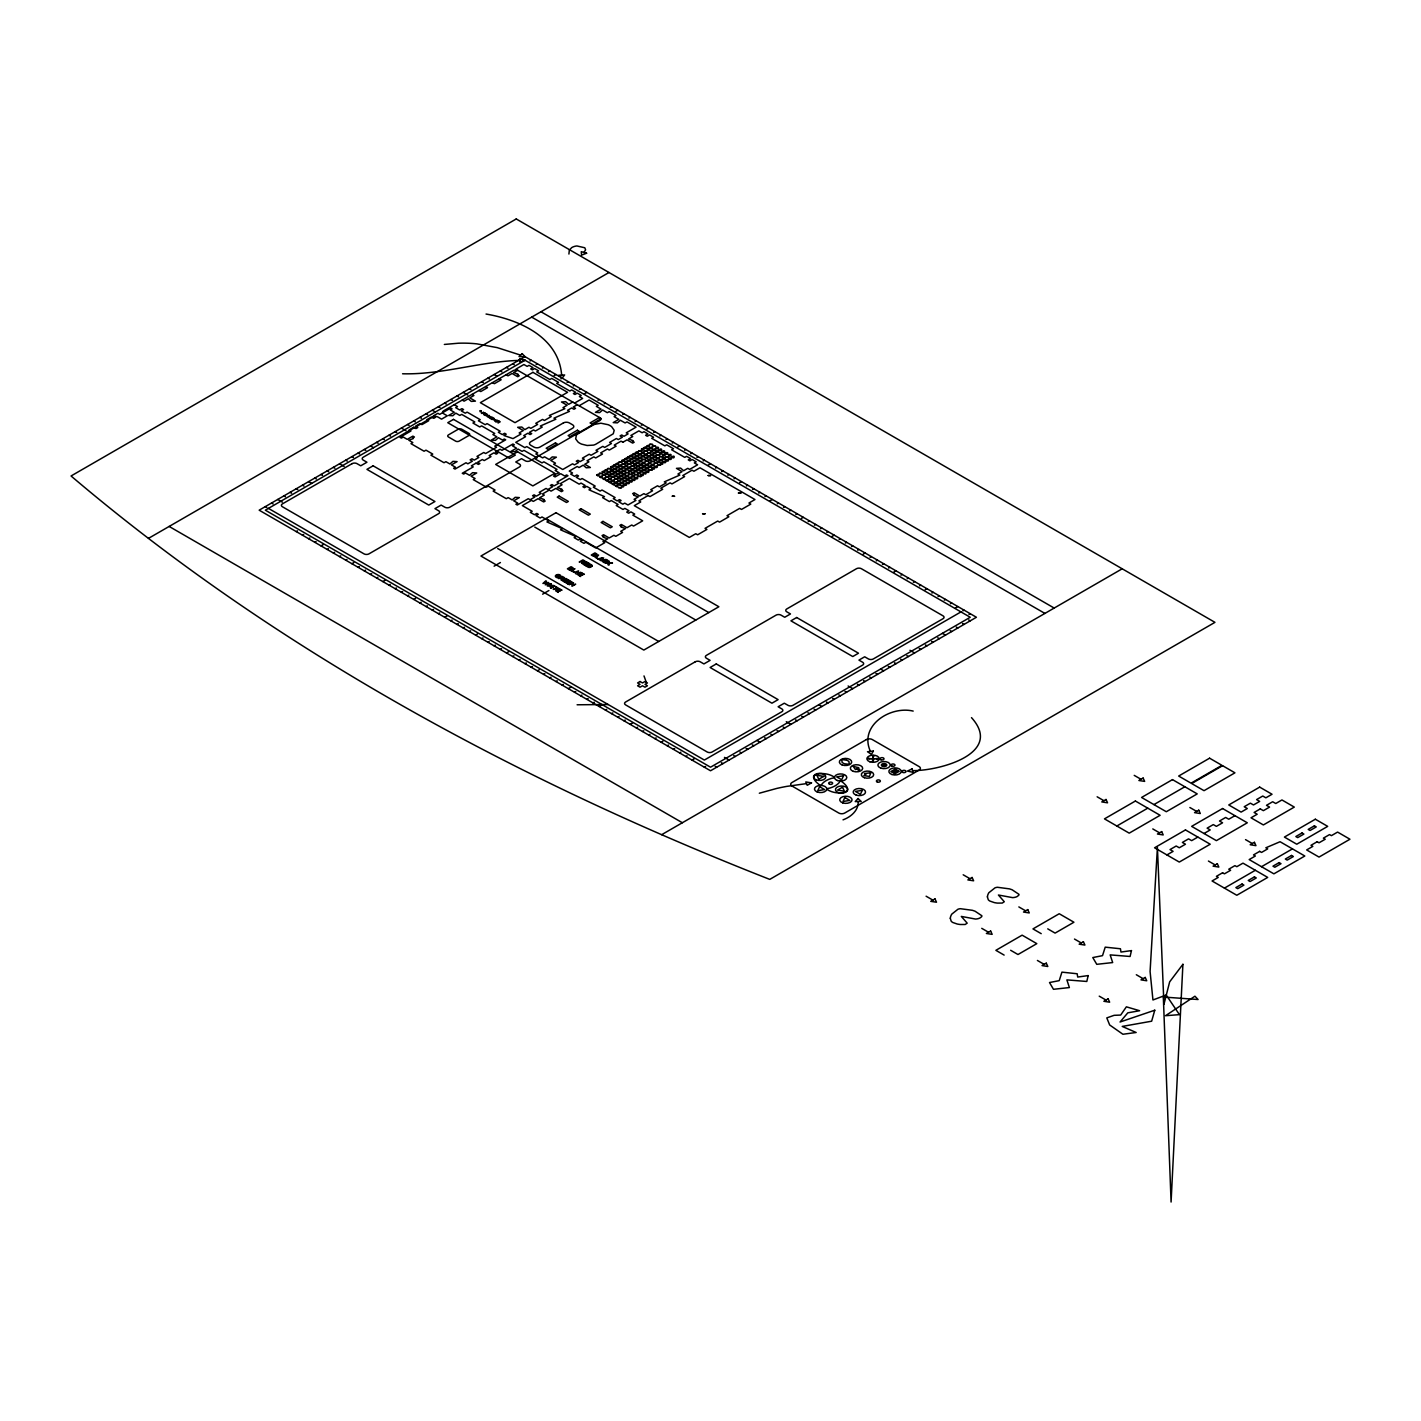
<?xml version="1.0" encoding="UTF-8"?>
<svg xmlns="http://www.w3.org/2000/svg" width="1421" height="1421" viewBox="0 0 1421 1421"><rect width="100%" height="100%" fill="white"/><g stroke="black" fill="none" stroke-linecap="round" stroke-linejoin="round"><path stroke-width="1.5" d="M858.213 801.515C858.675 810.45 850.753 817.057 843.026 819.846M603.57 561.171L606.039 562.272M481.044 410.882C482.199 411.824 479.339 412.57 480.227 410.9M561.277 578.933L560.94 579.928L562.094 579.786A5.329 3.073 0 0 0 562.236 579.395M581.935 562.432L581.598 563.391L582.77 563.249A5.329 3.073 0 0 0 582.912 562.858M821.125 785.44L822.35 783.557A21.333 12.327 0 0 1 831.214 778.477L834.464 777.731M840.166 781.035L838.923 782.918A21.333 12.327 0 0 1 830.077 787.998L826.827 788.726M862.263 790.378L860.398 794.321L855.406 791.426L862.227 790.36M562.148 378.093L564.634 374.949L558.666 375.268L562.148 378.093L560.904 378.803M583.942 252.458L585.594 249.812L584.813 247.769L576.89 245.957A9.023 5.204 0 0 0 571.597 247.698L569.324 250.256L568.915 254.057M564.492 578.489L562.254 578.809M585.168 561.952L582.93 562.272M571.793 569.821L569.59 570.07M595.648 556.055L593.516 556.286M489.339 416.566C490.707 413.529 483.762 417.401 489.144 416.673M495.361 419.71L494.011 419.302A2.416 1.385 0 0 0 494.277 419.817L494.401 419.994M487.154 415.305C488.469 412.054 481.648 416.211 486.977 415.429M493.815 419.852L495.023 419.959M576.34 572.432L578.667 571.082L575.949 571.775A7.531 4.352 0 0 0 575.096 572.326M148.441 538.399L608.987 272.495M529.98 360.952L531.223 360.241M536.161 364.522L537.404 363.812M542.36 368.092L543.586 367.382M480.138 410.633L481.044 410.811M548.542 371.663L549.767 370.952M554.101 375.588L555.948 374.522M296.261 531.596L297.504 530.886M495.254 421.38L497.439 420.652L495.893 421.753M302.442 535.166L303.685 534.456M567.086 382.373L568.329 381.663M308.623 538.737L309.867 538.026M573.267 385.944L574.51 385.233M314.805 542.307L316.048 541.579M579.448 389.514L580.692 388.803M320.986 545.877L323.473 544.438M584.404 393.795L586.873 392.374M572.805 401.948L568.666 404.346L565.665 401.717L561.49 401.983L567.121 405.234L562.982 407.632L564.83 408.697L549.376 415.483L551.224 416.548L544.421 420.474L542.573 419.408L535.77 423.334L537.635 424.417L530.832 428.343L528.967 427.259L524.829 429.657L521.827 427.028L517.653 427.295L523.283 430.545L519.145 432.943L520.992 434.009L513.017 438.609L503.922 435.501L506.213 434.187L504.615 433.263L502.324 434.577L498.327 432.268L500.174 431.202L487.048 423.618L485.2 424.701L478.397 420.776L480.245 419.692L467.118 412.126L465.271 413.191L461.292 410.9L463.583 409.585L461.949 408.626L459.658 409.959L455.679 407.649L457.526 406.584L454.276 404.701M574.67 403.031L582.646 398.413L579.377 396.548L581.242 395.464L577.263 393.173L574.972 394.487L573.356 393.564L575.647 392.249L571.651 389.94L569.803 391.006L556.677 383.421L558.524 382.356L551.721 378.43L549.874 379.496L536.747 371.929L538.595 370.845L534.633 368.554L532.342 369.886L530.708 368.945L532.999 367.613L529.021 365.321L527.155 366.387L523.905 364.504L515.93 369.105L517.777 370.188L513.638 372.568L518.185 374.309L517.422 374.753L519.251 375.819L517.706 376.725L512.093 373.474L507.99 375.837L506.089 374.789M577.406 404.63L573.285 407.01L575.558 408.342L573.942 409.266L571.651 407.951L567.565 410.314L569.43 411.38L553.977 418.165L555.824 419.231L540.371 426.016L542.218 427.082L535.415 431.007L533.568 429.941L529.429 432.321L531.72 433.654L530.14 434.56L527.848 433.245L523.727 435.625L525.592 436.691L515.752 442.357L524.882 447.633L526.729 446.567L537.706 452.89L535.859 453.974L542.662 457.899L544.509 456.816L549.216 459.551L552.236 456.923L556.393 457.189L550.762 460.44L555.487 463.157L553.622 464.223L562.752 469.498L572.574 463.814L574.439 464.898L578.542 462.518L576.269 461.203L577.85 460.28L580.141 461.594L584.262 459.214L582.415 458.148L589.218 454.223L591.065 455.288L597.868 451.363L596.021 450.297L602.824 446.354L604.671 447.437L611.474 443.512L609.627 442.428L616.412 438.503L618.277 439.586L622.362 437.224L620.071 435.91L621.688 434.968L623.979 436.283L628.1 433.902L626.252 432.837L636.075 427.153L626.963 421.895L625.116 422.961L620.373 420.243L617.371 422.872L613.215 422.605L618.828 419.355L614.121 416.637L615.986 415.554L609.183 411.628L607.335 412.694L602.611 409.976L599.609 412.605L595.435 412.339L601.065 409.088L596.358 406.37L598.205 405.287L589.093 400.029L579.253 405.696M327.167 549.447L328.411 548.719M333.367 553.018L334.592 552.289M598.01 400.225L599.236 399.514M339.548 556.588L340.774 555.86M604.191 403.795L605.417 403.084M345.729 560.158L346.955 559.43M610.373 407.365L611.598 406.655M351.911 563.728L353.758 562.645M615.932 411.291L617.798 410.207M594.262 424.417L578.152 433.725A8.846 5.098 0 0 0 576.358 435.217L575.683 438.911L578.045 442.055A15.382 8.881 0 0 0 581.651 444.134L587.104 445.484L593.481 445.11A8.846 5.098 0 0 0 596.092 444.062L613.268 433.778L614.192 430.314L611.652 426.726A15.382 8.881 0 0 0 608.206 424.719L600.923 423.209L594.28 424.435M358.092 567.299L359.335 566.57M622.735 414.506L623.979 413.777M364.273 570.869L365.517 570.141M628.917 418.076L630.16 417.348M370.455 574.421L371.698 573.711M635.098 421.646L636.342 420.918M376.636 577.992L377.879 577.281M641.28 425.216L642.523 424.488M622.949 442.215L627.052 439.853L632.665 443.103L634.21 442.197L632.381 441.132L633.144 440.688L628.597 438.947L632.736 436.567L630.871 435.483L638.864 430.883L642.132 432.766L643.979 431.7L647.905 433.956L645.614 435.288L647.283 436.247L649.575 434.933L653.571 437.242L651.706 438.307L664.833 445.874L666.68 444.809L673.483 448.734L671.636 449.8L684.762 457.384L686.609 456.319L690.535 458.574L688.244 459.889L689.86 460.83L692.151 459.516L696.201 461.843L694.336 462.926L697.604 464.791L689.629 469.41L687.764 468.326L683.625 470.724L680.623 468.095L676.449 468.362L682.08 471.612L677.941 474.01L679.789 475.076L664.335 481.861L666.183 482.927L659.38 486.852L657.532 485.787L650.729 489.712L652.576 490.796L645.773 494.721L643.926 493.638L639.787 496.036L634.157 492.785L632.611 493.673L634.459 494.739L633.677 495.183L638.242 496.924L634.103 499.322L635.951 500.387L627.975 504.988L624.725 503.123L622.86 504.189L618.828 501.844L621.101 500.529L619.485 499.588L617.194 500.92L613.286 498.664L615.133 497.581L602.007 489.996L600.142 491.08L593.339 487.154L595.204 486.071L582.113 478.522L580.265 479.588L576.251 477.278L578.542 475.946L576.855 474.987L574.564 476.301L570.674 474.063L572.521 472.98L569.235 471.079L577.21 466.479L579.058 467.545L583.214 465.147L586.216 467.793L590.39 467.509L584.759 464.258L588.898 461.878L587.033 460.795L593.836 456.869L595.701 457.953L602.504 454.01L600.639 452.944L607.442 449.018L609.307 450.084L616.11 446.158L614.245 445.093L621.048 441.167L622.895 442.233M382.817 581.562L385.304 580.141M646.235 429.497L648.704 428.058M389.017 585.132L390.242 584.422M653.66 432.357L654.886 431.629M395.198 588.703L396.423 587.992M659.841 435.927L661.067 435.199M401.379 592.273L402.605 591.562M666.023 439.498L667.248 438.769M407.561 595.843L408.786 595.133M672.204 443.05L673.43 442.34M413.742 599.413L415.589 598.348M677.764 446.993L679.629 445.91M419.923 602.984L421.167 602.273M684.567 450.191L685.81 449.48M494.117 566.18L500.423 562.538M426.105 606.554L427.348 605.843M690.748 453.761L691.991 453.05M432.286 610.124L433.529 609.414M696.929 457.331L698.173 456.621M438.467 613.694L439.711 612.984M703.111 460.901L704.354 460.191M444.666 617.265L447.135 615.844M580.585 538.719L578.311 540.051L574.155 537.653L576.02 536.587L560.567 529.802L562.414 528.736L546.961 521.951L548.808 520.885L542.005 516.96L540.158 518.026L536.019 515.628L538.31 514.313L536.765 513.425L534.474 514.739L530.317 512.342L532.182 511.276L522.342 505.592L531.472 500.334L533.319 501.4L538.044 498.682L543.657 501.933L545.202 501.045L543.373 499.979L544.136 499.535L539.589 497.794L544.296 495.076L542.449 493.993L549.252 490.067L551.099 491.133L555.806 488.415L561.437 491.666L562.982 490.778L561.153 489.712L561.917 489.268L557.369 487.527L562.077 484.81L560.229 483.726L569.341 478.468L579.164 484.152L581.029 483.069L585.168 485.467L582.876 486.781L584.44 487.687L586.713 486.355L590.852 488.753L589.005 489.819L604.458 496.604L602.611 497.67L609.414 501.595L611.261 500.529L618.064 504.455L616.217 505.521L623.02 509.446L624.867 508.381L629.006 510.778L626.714 512.093L628.633 513.212L630.924 511.88L634.69 514.065L632.842 515.13L642.683 520.814L633.553 526.072L631.706 525.006L626.981 527.724L621.35 524.473L619.805 525.361L621.652 526.427L620.87 526.871L625.435 528.612L620.728 531.33L622.576 532.413L615.773 536.339L613.925 535.273L609.2 537.973L603.57 534.74L602.024 535.628L603.872 536.694L603.09 537.138L607.655 538.879L602.93 541.596L604.795 542.68L595.683 547.938L585.843 542.254L583.995 543.337L580.23 541.152L582.503 539.838M708.067 465.2L710.536 463.761M450.848 620.835L452.073 620.124M715.491 468.042L716.717 467.331M457.029 624.405L458.255 623.695M721.673 471.612L722.898 470.902M463.21 627.975L464.436 627.265M727.854 475.182L729.08 474.472M557.956 577.175L558.187 576.056L559.785 576.979L558.329 577.832A3.037 1.758 0 0 1 555.504 576.535A2.682 1.545 0 0 1 555.451 575.771A2.931 1.687 0 0 1 558.933 574.581A2.806 1.616 0 0 1 560.78 575.825L559.59 576.216M469.392 631.546L470.635 630.835M734.035 478.753L735.279 478.042M597.584 558.684L596.358 557.245L598.614 555.078L594.973 557.174L601.385 560.869L603.659 557.92L597.744 558.773M542.627 594.173L548.915 590.532M475.573 635.116L477.42 634.05M739.595 482.678L741.46 481.612M481.755 638.686L482.998 637.976M746.398 485.893L747.641 485.183M487.936 642.256L489.179 641.546M752.579 489.463L753.823 488.753M494.117 645.827L495.361 645.116M758.761 493.034L760.004 492.323M500.299 649.397L501.542 648.687M764.942 496.604L766.185 495.893M506.498 652.967L508.967 651.546M769.898 500.885L772.367 499.464M512.679 656.538L513.905 655.827M777.323 503.745L778.548 503.034M518.86 660.108L520.086 659.397M783.504 507.315L784.729 506.604M525.042 663.678L526.285 662.968M789.685 510.885L790.929 510.175M531.223 667.248L532.466 666.538M795.867 514.455L797.11 513.745M537.404 670.819L539.27 669.753M801.426 518.381L803.291 517.315M543.586 674.389L544.829 673.678M808.229 521.596L809.473 520.885M549.767 677.959L551.011 677.249M814.411 525.166L815.654 524.456M555.948 681.529L557.192 680.819M820.592 528.736L821.835 528.026M562.148 685.1L563.373 684.389M826.791 532.307L828.017 531.596M568.329 688.67L570.798 687.231M831.729 536.587L834.198 535.166M574.51 692.24L575.736 691.53M839.154 539.447L840.379 538.737M580.692 695.81L581.917 695.1M845.335 543.017L846.561 542.307M586.873 699.381L588.116 698.67M851.516 546.588L852.76 545.877M593.054 702.951L594.298 702.223M857.698 550.158L858.941 549.447M599.236 706.521L601.101 705.438M863.258 554.083L865.123 553.018M605.417 710.091L606.66 709.363M870.061 557.298L871.304 556.588M611.598 713.662L612.842 712.933M876.242 560.869L877.485 560.158M617.798 717.232L619.023 716.504M882.441 564.439L883.667 563.728M623.979 720.802L625.204 720.074M888.622 568.009L889.848 567.299M630.16 724.373L632.629 722.934M893.56 572.29L896.029 570.869M636.342 727.943L637.567 727.215M900.985 575.15L902.211 574.421M642.523 731.513L643.766 730.785M907.166 578.72L908.41 577.992M648.704 735.066L649.948 734.355M913.348 582.29L914.591 581.562M654.886 738.636L656.129 737.925M919.529 585.861L920.772 585.132M661.067 742.206L662.932 741.14M925.089 589.786L926.954 588.703M667.248 745.776L668.492 745.066M931.892 593.001L933.135 592.273M673.43 749.347L674.673 748.636M938.073 596.571L939.317 595.843M679.629 752.917L680.854 752.206M944.272 600.142L945.498 599.413M685.81 756.487L687.036 755.777M950.454 603.712L951.679 602.984M691.991 760.057L694.46 758.636M955.392 607.993L957.861 606.554M960.951 611.918L704.354 760.057L268.427 508.381M962.816 610.835L964.06 610.124M704.354 767.198L705.598 766.487M968.998 614.405L970.241 613.694M661.653 834.695L1122.199 568.791M1116.835 826.01L1147.759 808.158M1153.941 804.588L1184.865 786.754M1166.925 854.927L1173.107 851.357L1170.016 849.58L1176.197 846.01L1179.288 847.786L1185.469 844.216L1182.379 842.44L1188.56 838.87L1191.651 840.646L1197.85 837.076M1204.031 833.505L1210.212 829.935L1207.122 828.159L1213.303 824.589L1216.394 826.365L1222.575 822.795L1219.484 821.018L1225.666 817.448L1228.756 819.224L1234.938 815.672M1224.422 888.125L1255.347 870.274M1261.528 866.703L1292.453 848.87M577.743 573.267L580.852 572.343L578.898 573.462A7.442 4.299 0 0 1 577.903 573.977M596.891 555.167L595.772 555.451M573.036 568.951L571.899 569.253M486.391 415.163L485.449 415.287M488.558 416.424L487.669 416.566M759.329 793.22L776.79 788.424A174.89 100.98 0 0 1 786.524 786.417L806.489 783.61M444.347 344.45L458.344 343.225A76.539 44.193 0 0 1 476.923 343.864L497.226 347.63L520.601 355.126M912.548 770.608C938.233 771.035 1004.221 753.947 971.502 717.623M519.873 360.383C480.369 361.378 442.197 374.824 402.569 373.776M873.524 759.755L872.228 761.354M558.258 575.15L559.554 575.558M577.104 704.78L608.152 704.514M913.188 711.086C890.097 705.562 858.657 725.776 870.434 751.407M872.654 757.748L873.915 756.185M867.858 758.263L867.894 758.263A3.037 1.758 0 0 0 868.551 758.263L871.322 758.867M878.249 759.223L878.285 759.223A3.037 1.758 0 0 0 877.574 759.223L874.839 758.69M486.053 314.041C519.038 319.689 558.666 336.884 561.65 375.108M606.678 561.046L607.566 561.348A2.522 1.457 0 0 0 607.904 560.815A2.469 1.421 0 0 0 605.417 559.465M846.561 760.128L841.836 759.596L842.067 762.295A9.538 5.506 0 0 0 844.5 763.788L849.207 764.303L848.994 761.603A9.538 5.506 0 0 0 846.561 760.128M834.447 777.287C825.565 770.413 802.563 772.935 820.343 785.44M826.844 789.188C835.708 796.062 858.71 793.54 840.948 781.035M569.235 569.892L567.388 568.826L571.064 566.695L572.556 567.547A6.483 3.748 0 0 1 573.125 567.92M593.623 555.664L592.646 555.114L594.244 554.9A5.222 3.02 0 0 1 594.76 555.22M569.697 569.43L568.755 568.897L570.354 568.684A5.222 3.02 0 0 1 570.869 569.022M588.383 566.588L590.497 564.972A4.281 2.469 0 0 1 590.905 565.238M540.975 311.767L1054.187 608.064M531.703 317.114L1044.915 613.428M518.86 360.241L520.406 361.129M968.696 619.947L970.241 620.835M512.679 363.812L514.224 364.7M962.514 623.517L964.06 624.405M506.498 367.382L508.043 368.27M956.315 627.087L957.861 627.975M500.299 370.952L501.844 371.84M950.134 630.658L951.679 631.546M494.117 374.522L497.208 376.299M942.407 633.34L945.498 635.116M499.286 378.714L501.151 379.78L494.348 383.706L492.483 382.64M487.936 378.093L489.481 378.981M937.771 637.798L939.317 638.686M481.755 381.663L483.3 382.551M931.59 641.368L933.135 642.256M485.68 386.565L487.545 387.631L480.742 391.574L478.877 390.491M475.573 385.233L477.119 386.121M925.408 644.939L926.954 645.827M469.392 388.803L470.937 389.691M919.227 648.509L920.772 649.397M1134.224 775.369L1141.01 779.276M1189.874 807.501L1196.66 811.409M1245.524 839.616L1252.31 843.541M472.092 394.416L473.939 395.5L469.8 397.88L475.431 401.131L471.257 401.415L468.255 398.768L464.116 401.166L462.251 400.1M463.21 392.374L467.846 395.038M909.955 650.285L914.591 652.967M457.029 395.944L458.574 396.832M906.864 655.649L908.41 656.538M495.236 421.362C494.757 418.289 501.613 421.682 495.911 421.753M450.848 399.514L452.393 400.402M900.665 659.22L902.211 660.108M444.666 403.084L446.212 403.973M894.484 662.79L896.029 663.678M438.467 406.655L440.013 407.543M888.303 666.36L889.848 667.248M432.286 410.207L435.377 412.001M880.576 669.025L883.667 670.819M1097.136 796.79L1103.904 800.698M1152.786 828.923L1159.554 832.83M1208.418 861.037L1215.204 864.963M426.105 413.777L427.65 414.683M875.94 673.501L877.485 674.389M419.923 417.348L421.469 418.254M869.759 677.071L871.304 677.959M413.742 420.918L415.287 421.824M863.577 680.641L865.123 681.529M407.561 424.488L409.106 425.394M857.396 684.212L858.941 685.1M401.379 428.058L406.015 430.741M848.124 685.988L852.76 688.67M395.198 431.629L396.743 432.535M545.895 518.541L708.777 612.575M845.015 691.352L846.561 692.24M389.017 435.199L390.562 436.105M838.834 694.905L840.379 695.81M595.115 554.687L594.244 554.19L595.843 554.137M592.61 555.806L591.26 555.025L594.955 552.893L596.447 553.764A6.483 3.748 0 0 1 597.015 554.137M382.817 438.769L384.363 439.675M832.653 698.475L834.198 699.381M534.776 527.102L695.793 620.053M376.636 442.34L378.181 443.245M826.471 702.045L828.017 702.951M581.651 561.65L579.2 562.005L582.876 559.874L584.44 560.762A4.387 2.54 0 0 1 585.186 561.295M370.455 445.91L373.545 447.704M818.745 704.727L821.835 706.521M571.224 568.471L570.354 567.974L571.97 567.92M364.273 449.48L365.819 450.368M814.109 709.186L815.654 710.091M358.092 453.05L359.637 453.938M807.927 712.756L809.473 713.662M351.911 456.621L353.456 457.509M801.746 716.326L803.291 717.232M561.97 578.063L563.213 577.69M560.975 578.169L558.524 578.542L562.219 576.411L563.764 577.299A4.387 2.54 0 0 1 564.51 577.814M345.729 460.191L347.275 461.079M795.565 719.896L797.11 720.802M497.687 548.524L658.705 641.475M339.548 463.761L344.184 466.443M786.275 721.69L790.929 724.373M333.367 467.331L334.912 468.22M783.184 727.037L784.729 727.943M327.167 470.902L328.713 471.79M777.003 730.607L778.548 731.513M320.986 474.472L322.531 475.36M770.821 734.177L772.367 735.066M314.805 478.042L316.35 478.93M764.64 737.748L766.185 738.636M308.623 481.612L311.714 483.406M756.913 740.43L760.004 742.206M302.442 485.183L303.987 486.071M752.277 744.888L753.823 745.776M296.261 488.753L297.806 489.641M746.096 748.458L747.641 749.347M963.189 874.785L969.975 878.693M1018.839 906.918L1025.625 910.825M1074.489 939.05L1081.274 942.958M1136.32 974.735L1143.106 978.66M1047.739 928.854L1055.092 933.1L1073.921 922.229L1059.231 913.739L1032.96 928.908L1041.22 933.668M290.079 492.323L291.625 493.211M739.915 752.029L741.46 752.917M283.898 495.893L285.443 496.782M733.733 755.599L735.279 756.487M277.717 499.464L282.353 502.146M724.444 757.393L729.08 760.057M271.518 503.034L273.081 503.922M721.353 762.74L722.898 763.628M265.336 506.604L266.882 507.492M715.172 766.31L716.717 767.198M926.101 896.207L932.869 900.115M981.751 928.339L988.519 932.247M1037.401 960.454L1044.169 964.379M1099.232 996.157L1106 1000.064M1010.651 950.276L1017.987 954.521L1036.815 943.651L1022.125 935.16L995.872 950.329L1004.132 955.09M169.152 526.445L682.364 822.741M583.889 561.153L582.628 561.526A2.771 1.599 0 0 0 583.232 561.828M606.714 560.389L605.577 559.998A2.469 1.421 0 0 0 603.641 561.135M643.997 675.916L646.253 682.222M562.556 578.365A2.771 1.599 0 0 1 562.041 578.027M557.245 577.21A1.812 1.048 0 0 1 558.24 575.256M577.956 574.137A2.291 1.332 0 0 1 575.292 573.125M590.923 566.02A2.22 1.279 0 0 1 589.342 566.695M592.042 565.238A4.139 2.38 0 0 0 591.349 564.776L589.999 563.977L586.322 566.109L587.726 566.926A3.002 1.741 0 0 0 589.253 567.459A3.446 1.989 0 0 0 591.829 566.286M592.184 565.86A2.487 1.439 0 0 1 591.935 566.322M606.021 562.254A2.362 1.368 0 0 1 604.6 562.485M604.493 562.627A2.664 1.528 0 0 1 602.717 560.904A2.664 1.528 0 0 1 605.417 559.643M873.311 760.501A2.505 1.439 0 0 1 872.601 761.993M876.118 758.601A2.505 1.439 0 0 1 878.587 758.938M870.025 758.885A2.505 1.439 0 0 1 867.538 758.53M872.831 756.984A2.505 1.439 0 0 1 873.542 755.492M950.294 918.286L951.164 921.145A7.993 4.618 0 0 0 952.852 922.513L957.186 924.005A18.455 10.658 0 0 0 960.418 924.503L965.196 924.485L967.186 923.153L961.307 916.421L975.517 919.05A7.922 4.565 0 0 0 979.939 918.002L981.591 916.758A3.819 2.203 0 0 0 981.858 915.746L975.09 911.234A42.328 24.441 0 0 0 972.337 910.293L960.294 908.694A8.348 4.814 0 0 0 957.967 909.227L951.768 914.147A26.59 15.347 0 0 0 950.525 916.971L950.294 918.286M987.4 896.864L988.27 899.724A7.993 4.618 0 0 0 989.957 901.092L994.274 902.584A18.455 10.658 0 0 0 997.524 903.099L1002.285 903.063L1004.292 901.731L998.412 895.017L1012.605 897.628A7.922 4.565 0 0 0 1017.045 896.598L1018.679 895.337A3.819 2.203 0 0 0 1018.964 894.324L1012.196 889.812A42.328 24.441 0 0 0 1009.443 888.871L997.4 887.272A8.348 4.814 0 0 0 995.055 887.805L988.856 892.725A26.59 15.347 0 0 0 987.631 895.55L987.4 896.864M1182.911 964.308L1171.082 1202.042L1163.337 997.027L1198.063 999.514L1194.937 996.21L1165.504 1015.713L1179.448 1014.647L1166.197 995.002L1152.946 999.975L1150.086 971.502L1157.422 847.52L1163.941 1004.363L1169.661 981.858L1182.911 964.308M871.872 758.69L874.27 758.796L871.908 758.583M882.956 765.031L885.159 765.084L882.956 765.031M596.66 475.04C599.733 478.326 600.195 472.074 596.66 475.04M599.449 473.442L602.504 473.602L599.502 473.264M599.769 476.852C602.699 480.138 603.765 473.832 599.769 476.852M602.255 471.825C605.808 475.023 605.275 468.788 602.255 471.825M602.575 475.236L605.612 475.396L602.628 475.058M602.895 478.646C605.843 481.932 606.874 475.626 602.895 478.646M605.044 470.209C607.833 473.548 608.952 467.243 605.044 470.209M605.364 473.619C608.899 476.817 608.437 470.6 605.364 473.619M605.683 477.03L608.739 477.207L605.737 476.87M606.003 480.44C608.987 483.726 609.929 477.456 606.003 480.44M607.851 468.593L610.888 468.752L607.904 468.415M608.17 472.003C610.906 475.36 612.149 469.037 608.17 472.003M608.49 475.413C611.385 478.682 612.256 472.554 608.508 475.342M608.81 478.841C611.634 482.145 612.86 475.84 608.81 478.841M609.129 482.252C612.682 485.449 612.167 479.197 609.129 482.252M610.639 466.976C613.197 470.298 614.884 464.134 610.657 466.887M610.959 470.387C613.765 473.744 614.831 467.42 610.959 470.387M611.279 473.797C613.925 477.101 615.559 470.973 611.296 473.726M611.598 477.225L614.654 477.385L611.652 477.047M611.918 480.635C615.062 483.904 615.364 477.669 611.918 480.635M613.428 465.36C616.43 468.646 617.087 462.429 613.463 465.271M612.238 484.046C615.826 487.243 615.24 481.026 612.238 484.046M613.765 468.77C616.465 472.074 617.957 465.91 613.783 468.699M614.085 472.181C617.211 475.431 617.691 469.214 614.085 472.181M614.405 475.609C617.158 478.895 618.472 472.784 614.423 475.52M614.725 479.019L617.762 479.197L614.778 478.859M616.234 463.743C619.503 466.958 619.787 460.724 616.234 463.743M615.044 482.43C617.78 485.787 619.023 479.463 615.044 482.43M616.554 467.154C619.449 470.369 620.764 464.258 616.572 467.083M615.364 485.84C618.703 489.055 618.544 482.909 615.382 485.769M616.874 470.582C619.965 473.797 620.568 467.704 616.892 470.493M617.194 473.992C620.693 477.172 620.373 470.955 617.194 473.992M617.513 477.403C620.089 480.724 621.741 474.578 617.531 477.314M619.023 462.127L622.078 462.305L619.094 461.967M617.833 480.813C620.622 484.17 621.723 477.847 617.833 480.813M619.343 465.537C622.611 468.752 622.931 462.536 619.343 465.537M618.153 484.241C620.835 487.527 622.398 481.382 618.171 484.152M619.663 468.966C622.38 472.252 623.855 466.106 619.698 468.877M618.472 487.652L621.528 487.812L618.526 487.474M620 472.376C623.073 475.662 623.517 469.374 620 472.376M620.32 475.786C623.304 479.072 623.961 472.856 620.338 475.698M621.83 460.511C624.956 463.708 625.595 457.633 621.847 460.44M620.64 479.197C623.339 482.501 624.849 476.337 620.657 479.126M622.149 463.939L625.187 464.099L622.203 463.761M620.959 482.625C624.085 485.875 624.583 479.641 620.959 482.625M622.469 467.349C625.737 470.546 626.022 464.347 622.469 467.349M621.279 486.035C624.032 489.321 625.347 483.211 621.297 485.946M622.789 470.76C625.471 474.063 627.016 467.882 622.807 470.671M623.109 474.17C625.915 477.492 627.141 471.204 623.109 474.17M624.618 458.894C627.354 462.251 628.615 455.928 624.618 458.894M623.428 477.58C626.306 480.831 627.514 474.685 623.446 477.509M624.938 462.322C627.94 465.537 628.739 459.427 624.974 462.234M623.748 481.009C626.839 484.224 627.443 478.131 623.766 480.92M625.258 465.733C628.419 468.983 628.828 462.713 625.258 465.733M624.068 484.419C627.194 487.669 627.691 481.453 624.068 484.419M625.577 469.143C628.313 472.447 629.698 466.301 625.613 469.054M625.915 472.554L628.952 472.731L625.968 472.394M627.425 457.278C630.214 460.635 631.297 454.311 627.425 457.278M626.235 475.982C629.485 479.179 629.805 472.98 626.235 475.982M627.745 460.706C630.391 463.992 631.99 457.882 627.762 460.617M626.554 479.392C629.325 482.643 630.764 476.532 626.572 479.303M628.064 464.116L631.102 464.276L628.118 463.957M626.874 482.803C629.912 486.035 630.64 479.907 626.892 482.714M628.384 467.527C631.19 470.884 632.238 464.56 628.384 467.527M628.704 470.937C631.83 474.152 632.469 468.06 628.721 470.866M630.214 455.679C633.5 458.912 633.659 452.677 630.214 455.679M629.023 474.365L632.079 474.525L629.077 474.188M630.533 459.09C634.103 462.251 633.553 456.088 630.533 459.09M629.343 477.776C632.665 480.973 632.825 474.792 629.343 477.776M630.853 462.5C633.926 465.751 634.548 459.622 630.871 462.411M629.663 481.186C632.345 484.49 633.89 478.309 629.681 481.097M631.173 465.91L634.228 466.088L631.244 465.751M631.492 469.339C634.317 472.678 635.347 466.354 631.492 469.339M633.02 454.063C635.738 457.313 637.301 451.203 633.038 453.974M631.812 472.749C634.867 475.982 635.542 469.854 631.848 472.66M633.34 457.473C636.146 460.795 637.407 454.507 633.34 457.473M632.15 476.159C635.294 479.41 635.702 473.14 632.15 476.159M633.659 460.884C637.141 464.099 636.626 457.899 633.659 460.884M632.469 479.57C635.294 482.838 636.59 476.692 632.487 479.499M633.979 464.294C636.928 467.562 637.692 461.416 633.997 464.223M634.299 467.722C637.088 471.062 638.171 464.756 634.299 467.722M635.809 452.446C638.917 455.697 639.468 449.462 635.809 452.446M634.619 471.133C637.354 474.419 638.757 468.291 634.636 471.044M636.128 455.857C638.704 459.178 640.356 453.033 636.146 455.768M634.938 474.543L637.993 474.721L634.992 474.383M636.448 459.267C639.326 462.589 640.409 456.301 636.448 459.267M635.258 477.953C638.082 481.31 639.113 474.987 635.258 477.953M636.768 462.678C640.196 465.928 639.823 459.64 636.768 462.678M637.088 466.106C639.805 469.392 641.28 463.264 637.123 466.017M638.615 450.83L641.653 450.99L638.668 450.652M637.407 469.516C640.978 472.696 640.445 466.497 637.407 469.516M638.935 454.24C642.043 457.491 642.558 451.274 638.935 454.24M637.727 472.927C640.747 476.159 641.528 470.067 637.763 472.838M639.255 457.651C641.883 460.972 643.376 454.809 639.272 457.58M638.065 476.337L641.102 476.515L638.118 476.177M639.574 461.079C642.363 464.418 643.464 458.095 639.574 461.079M639.894 464.489C642.683 467.74 644.104 461.647 639.912 464.401M641.404 449.214C644.228 452.464 645.614 446.283 641.422 449.125M640.214 467.9C643.074 471.221 644.21 464.933 640.214 467.9M641.724 452.624C644.885 455.875 645.294 449.622 641.724 452.624M640.534 471.31C644.015 474.525 643.5 468.326 640.534 471.31M642.043 456.034C644.814 459.32 646.129 453.21 642.061 455.963M640.853 474.738C643.802 478.007 644.583 471.843 640.871 474.65M642.363 459.463L645.418 459.622L642.416 459.285M642.683 462.873C645.791 466.124 646.342 459.889 642.683 462.873M644.193 447.597C647.035 450.848 648.313 444.737 644.228 447.508M643.003 466.283C645.738 469.552 647.301 463.424 643.038 466.195M644.53 451.008L647.567 451.185L644.583 450.848M643.322 469.694C646.218 473.015 647.283 466.727 643.322 469.694M644.85 454.436C647.674 457.757 648.829 451.434 644.85 454.436M643.642 473.122C647.088 476.355 646.697 470.085 643.642 473.122M645.17 457.846C648.296 461.043 648.9 454.969 645.187 457.757M645.489 461.257L648.527 461.434L645.543 461.097M646.999 445.981C650.143 449.249 650.445 443.032 646.999 445.981M645.809 464.667C648.917 467.918 649.45 461.683 645.809 464.667M647.319 449.391C650.854 452.589 650.392 446.372 647.319 449.391M646.129 468.077C648.687 471.399 650.356 465.253 646.146 468.006M647.639 452.819L650.694 452.979L647.692 452.642M646.448 471.506C649.237 474.845 650.338 468.539 646.448 471.506M647.958 456.23C650.907 459.498 651.937 453.21 647.958 456.23M648.278 459.64C651.102 462.891 652.452 456.727 648.296 459.551M649.788 444.364L652.843 444.542L649.859 444.205M648.598 463.051C651.759 466.319 652.168 460.049 648.598 463.051M650.108 447.775C652.914 451.132 654.015 444.826 650.108 447.775M648.917 466.479C651.564 469.765 653.18 463.655 648.935 466.39M650.445 451.203C653.909 454.418 653.465 448.166 650.445 451.203M649.237 469.889L652.292 470.049L649.308 469.712M650.765 454.613C653.571 457.935 654.815 451.612 650.765 454.613M651.084 458.024C653.926 461.274 655.188 455.164 651.102 457.935M651.404 461.434L654.442 461.612L651.457 461.274M652.914 446.176L655.951 446.336L652.967 445.999M651.724 464.862C654.548 468.184 655.72 461.861 651.724 464.862M653.234 449.587C655.969 452.926 657.23 446.62 653.234 449.587M652.044 468.273C655.17 471.47 655.792 465.395 652.061 468.184M653.553 452.997C656.466 456.265 657.337 450.12 653.571 452.908M653.873 456.407C656.946 459.694 657.408 453.459 653.873 456.407M654.193 459.836C657.745 463.033 657.23 456.78 654.193 459.836M654.513 463.246L657.568 463.406L654.566 463.068M656.022 447.97C658.829 451.327 659.912 445.004 656.022 447.97M654.832 466.656C657.781 469.942 658.829 463.637 654.832 466.656M656.342 451.381C659.007 454.667 660.623 448.556 656.378 451.292M656.68 454.791L659.717 454.969L656.733 454.631M656.999 458.219C660.126 461.488 660.445 455.253 656.999 458.219M657.319 461.63C660.854 464.827 660.392 458.592 657.319 461.63M657.639 465.04L660.676 465.218L657.692 464.88M659.149 449.764C662.275 453.015 662.772 446.798 659.149 449.764M659.468 453.175C662.239 456.478 663.536 450.35 659.486 453.104M659.788 456.603L662.843 456.763L659.841 456.425M660.108 460.013C662.843 463.37 664.104 457.047 660.108 460.013M660.428 463.424C663.909 466.639 663.429 460.422 660.428 463.424M662.257 451.576C665.774 454.738 665.419 448.556 662.257 451.576M662.595 454.986C665.152 458.308 666.822 452.144 662.612 454.898M662.914 458.397C665.703 461.754 666.786 455.43 662.914 458.397M663.234 461.807C665.863 465.093 667.515 458.983 663.252 461.736M665.383 453.37C668.385 456.656 669.025 450.439 665.401 453.281M665.703 456.78L668.758 456.958L665.756 456.621M666.023 460.191C669.149 463.441 669.646 457.225 666.023 460.191M668.492 455.164C671.369 458.415 672.577 452.251 668.527 455.075M668.829 458.574C671.92 461.807 672.506 455.697 668.847 458.503M671.618 456.976C674.442 460.209 675.792 454.045 671.636 456.887M672.293 496.231L674.691 496.302L672.311 496.178M702.596 513.727L704.994 513.798L702.596 513.727M708.155 475.538L710.553 475.591L708.155 475.538M738.458 493.016L740.856 493.087L738.458 493.016M488.877 417.401L490.121 418.413C493.478 416.992 490.281 416.104 488.895 417.348M1088.184 975.588L1086.799 981.467L1066.869 979.886L1069.391 987.559L1053.476 989.3L1049.515 982.533L1059.231 980.65L1061.931 972.142L1077.171 973.758L1077.704 977.044L1088.184 975.588M1131.471 950.596L1130.086 956.475L1110.156 954.894L1112.679 962.568L1096.763 964.326L1092.785 957.559L1102.518 955.658L1105.218 947.15L1120.441 948.766L1120.974 952.052L1131.471 950.596M1154.776 1010.207L1151.649 1021.202L1122.235 1026.424L1136.161 1032.499L1122.91 1034.257L1109.659 1024.967L1106.799 1017.898L1114.135 1015.322L1120.672 1015.074L1126.373 1006.832L1139.624 1010.722L1127.794 1012.836L1120.05 1022.019L1154.776 1010.207M609.68 563.036L608.881 565.203L607.886 564.634L608.597 563.053L605.541 563.267L609.218 561.135L608.348 562.521L612.504 563.036L609.68 563.036M870.771 772.758L869.421 776.417L863.861 775.635L865.975 774.427L864.448 773.539L870.771 772.758M573.48 582.912L572.574 585.15L575.683 584.173L571.988 586.305L572.148 583.658L569.057 584.617L573.48 582.912M819.615 786.719L817.75 790.662L824.624 789.596L819.615 786.719M843.523 775.813L841.676 779.756L836.667 776.861L843.506 775.795M844.838 797.536L842.99 801.48L849.847 800.414L844.838 797.536M873.364 751.07L871.41 754.338L867.503 751.727L873.364 751.07M602.397 558.169L600.55 558.702L602.397 558.169M484.863 412.943L483.886 414.115L485.84 413.511L483.726 414.719L484.064 413.209L481.453 413.404L483.566 412.197L482.518 413.316L484.863 412.943M858.053 798.513L855.229 801.568L861.215 801.462L858.053 798.513M547.28 582.805L545.22 584.795L550.62 583.658L546.748 584.404L548.701 582.539L544.563 583.09L546.57 581.313L545.788 580.869L542.929 583.463L547.28 582.805M522.164 353.634L519.056 356.6L525.042 356.671L976.422 617.265L710.536 770.768L259.155 510.175L525.042 356.671L522.164 353.634M516.249 218.958L71.05 475.982C277.326 651.155 518.665 780.822 769.756 879.386L1214.955 622.345L516.249 218.958M525.042 360.241L265.336 510.175L710.536 767.198L970.241 617.265L525.042 360.241L519.731 358.66L520.015 362.106L525.042 360.241M413.671 427.277L409.106 429.906L410.971 430.972L399.994 437.313L401.397 438.112L403.244 437.046L407.276 439.373L412.889 436.123L414.435 437.011L412.605 438.077L413.369 438.521L408.822 440.261L412.836 442.57L410.971 443.654L424.097 451.239L425.963 450.155L432.766 454.081L430.9 455.164L444.027 462.731L445.892 461.665L449.906 463.992L452.926 461.363L457.082 461.63L451.452 464.88L455.466 467.207L453.619 468.273L455.022 469.09L465.999 462.749L467.846 463.814L472.411 461.186L470.12 459.853L471.967 458.788L474.259 460.12L478.824 457.473L476.976 456.407L483.779 452.482L485.627 453.548L496.604 447.224L494.739 446.141L505.716 439.817L504.313 439L502.466 440.066L498.434 437.739L495.432 440.368L491.257 440.101L496.888 436.851L492.874 434.542L494.739 433.458L481.612 425.891L479.747 426.957L472.944 423.032L474.809 421.966L461.683 414.381L459.818 415.447L455.804 413.12L452.784 415.749L448.627 415.483L454.258 412.232L450.244 409.923L452.091 408.839L450.688 408.04L439.711 414.381L437.863 413.298L433.298 415.944L435.59 417.259L433.742 418.325L431.451 417.01L426.886 419.639L428.733 420.705L421.948 424.63L420.083 423.565L415.518 426.193L417.81 427.526L415.962 428.591L413.671 427.277M352.088 463.655L282.406 503.887A3.499 2.025 0 0 0 282.406 506.746L364.025 553.87A3.499 2.025 0 0 0 368.963 553.87L438.663 513.638A3.499 2.025 0 0 0 438.663 510.778L434.95 508.647L441.132 505.077L444.844 507.208A3.499 2.025 0 0 0 449.782 507.208L519.482 466.976A3.499 2.025 0 0 0 519.482 464.116L515.77 461.985L521.507 458.663L525.219 460.795A3.499 2.025 0 0 0 530.175 460.795L599.857 420.563A3.499 2.025 0 0 0 599.857 417.721L518.239 370.597A3.499 2.025 0 0 0 513.283 370.597L443.601 410.829A3.499 2.025 0 0 0 443.601 413.689L447.313 415.82L441.558 419.142L437.863 416.992A3.499 2.025 0 0 0 432.908 416.992L363.225 457.225A3.499 2.025 0 0 0 363.225 460.084L366.938 462.234L360.739 465.804L357.044 463.655A3.499 2.025 0 0 0 352.088 463.655M532.928 372.338L480.369 402.676L515.006 422.676L567.565 392.32L532.928 372.338M373.119 465.804L366.938 469.374L428.769 505.077L434.95 501.506L373.119 465.804M453.494 419.39L447.757 422.712L509.588 458.415L515.326 455.093L453.494 419.39M458.219 429.249L448.45 434.897A2.54 1.474 0 0 0 448.45 436.975L455.59 441.114A2.54 1.474 0 0 0 459.178 441.114L468.966 435.465A2.54 1.474 0 0 0 468.966 433.387L461.825 429.249A2.54 1.474 0 0 0 458.237 429.249M492.678 417.454L490.565 418.662L492.661 418.911C490.138 421.007 496.746 417.152 493.051 418.68L492.678 417.454M498.807 420.989L498.096 423.014L500.21 421.806L498.807 420.989M476.088 463.122L471.363 465.857L473.229 466.923L462.251 473.264L463.655 474.063L465.502 472.998L469.534 475.307L472.554 472.678L476.71 472.962L471.079 476.213L475.094 478.522L473.229 479.605L486.373 487.172L488.22 486.106L495.023 490.032L493.158 491.098L506.302 498.682L508.15 497.616L512.164 499.943L515.184 497.314L519.34 497.581L513.709 500.831L517.741 503.141L515.876 504.224L517.28 505.023L528.257 498.7L530.104 499.766L534.829 497.03L532.538 495.716L534.101 494.828L536.374 496.142L541.081 493.424L539.234 492.359L546.037 488.433L547.884 489.499L552.645 486.746L550.353 485.431L551.899 484.543L554.19 485.858L558.862 483.158L557.014 482.092L567.991 475.751L566.588 474.951L564.723 476.017L560.709 473.69L555.078 476.941L553.533 476.053L555.38 474.987L554.599 474.543L559.163 472.802L555.149 470.475L556.996 469.41L543.87 461.825L542.023 462.909L535.22 458.983L537.067 457.899L523.94 450.333L522.093 451.398L518.061 449.072L515.059 451.7L510.885 451.434L516.516 448.183L512.501 445.857L514.349 444.791L512.945 443.991L501.986 450.315L500.121 449.249L495.449 451.949L497.741 453.263L496.195 454.169L493.904 452.837L489.144 455.59L491.009 456.656L484.206 460.582L482.341 459.516L477.634 462.234L479.925 463.548L478.38 464.436L476.088 463.122M563.409 422.925L530.708 441.807A4.21 2.433 0 0 0 530.708 445.235L533.941 447.1A4.21 2.433 0 0 0 539.891 447.1L572.592 428.218A4.21 2.433 0 0 0 572.592 424.79L569.341 422.925A4.21 2.433 0 0 0 563.409 422.925M517.581 451.789L495.663 464.436L532.857 485.911L554.776 473.264L517.581 451.789M555.451 442.908L546.179 448.254L548.026 449.32L557.298 443.974L555.451 442.908M577.388 430.226L568.116 435.59L569.981 436.656L579.253 431.309L577.388 430.226M599.342 417.561L590.07 422.925L591.918 423.991L601.19 418.627L599.342 417.561M559.092 496.071L557.227 497.137L566.517 502.501L568.364 501.418L559.092 496.071M556.002 512.715L480.937 556.037L643.82 650.072L718.866 606.749L556.002 512.715M581.029 508.736L579.182 509.802L588.454 515.166L590.301 514.1L581.029 508.736M602.984 521.4L601.119 522.484L610.408 527.83L612.256 526.765L602.984 521.4M648.154 495.52L638.882 500.885L640.729 501.95L634.281 505.663L689.327 537.44L695.757 533.728L697.622 534.793L706.894 529.429L705.047 528.363L717.712 521.045L719.559 522.129L728.849 516.764L726.984 515.699L739.648 508.381L741.513 509.446L750.785 504.1L748.938 503.034L754.977 499.535L699.949 467.758L693.892 471.257L692.045 470.191L682.773 475.538L684.62 476.603L671.955 483.922L670.09 482.856L660.818 488.202L662.683 489.286L650.001 496.586L648.154 495.52M574.741 568.862L571.1 570.958L574.315 572.112L572.468 571.047L574.741 568.862M586.589 562.005L582.912 564.137L585.701 565.753L584.28 564.226L587.743 564.332L585.914 563.284L586.731 562.805L589.324 563.586L586.589 562.005M550.993 583.871L547.298 585.985L551.153 586.34L550.282 587.708L553.977 585.576L550.3 585.132L550.993 583.871M565.931 578.542L562.236 580.674L565.025 582.29L563.604 580.763L567.068 580.869L565.238 579.821L566.055 579.342L568.649 580.123L565.931 578.542M554.687 585.985L550.993 588.116L554.687 585.985M555.877 586.678L556.322 587.655L553.266 589.431L558.773 588.365L555.877 586.678M581.633 572.787L577.938 574.919L580.727 576.535L579.324 574.99L582.77 575.114L580.94 574.048L581.757 573.587L584.351 574.368L581.633 572.787M569.341 580.514L565.647 582.646L568.436 584.262L567.032 582.734L570.478 582.841L568.649 581.793L569.466 581.313L572.059 582.095L569.341 580.514M559.252 588.631L555.575 590.763L558.364 592.379L556.943 590.852L560.407 590.958L558.577 589.91L559.394 589.431L561.988 590.212L559.252 588.631M640.054 681.512L637.585 682.933L640.036 684.354L637.585 685.775L640.054 687.196L642.505 685.775L644.974 687.196L647.443 685.775L644.992 684.354L647.443 682.933L644.974 681.512L642.505 682.933L640.054 681.512M695.26 661.795L625.577 702.027A3.499 2.025 0 0 0 625.577 704.869L707.196 751.993A3.499 2.025 0 0 0 712.134 751.993L781.834 711.761A3.499 2.025 0 0 0 781.834 708.901L778.122 706.77L784.303 703.2L788.016 705.331A3.499 2.025 0 0 0 792.954 705.331L862.654 665.099A3.499 2.025 0 0 0 862.654 662.257L858.941 660.108L864.679 656.786L868.391 658.935A3.499 2.025 0 0 0 873.347 658.935L943.029 618.703A3.499 2.025 0 0 0 943.029 615.844L861.41 568.72A3.499 2.025 0 0 0 856.454 568.72L786.772 608.952A3.499 2.025 0 0 0 786.772 611.812L790.485 613.943L784.729 617.265L781.035 615.133A3.499 2.025 0 0 0 776.079 615.133L706.397 655.365A3.499 2.025 0 0 0 706.397 658.225L710.109 660.356L703.91 663.927L700.216 661.795A3.499 2.025 0 0 0 695.26 661.795M716.291 663.927L710.109 667.497L771.94 703.2L778.122 699.629L716.291 663.927M796.666 617.513L790.929 620.835L852.76 656.538L858.497 653.216L796.666 617.513M866.401 739.559L791.906 782.562A4.156 2.398 0 0 0 791.906 785.973L838.799 813.043A4.156 2.398 0 0 0 844.696 813.043L919.192 770.022A4.156 2.398 0 0 0 919.192 766.63L872.299 739.559A4.156 2.398 0 0 0 866.401 739.559M823.771 776.381L818.762 779.259L816.897 775.315L823.771 776.381M856.454 769.01L855.442 769.596L853.257 766.416L858.746 767.677L857.733 768.264L859.847 769.489L858.568 770.218L856.454 769.01M842.529 787.216L837.52 790.094L844.358 791.177L842.529 787.216M895.283 769.01L890.843 771.567L892.299 772.402L896.722 769.845L895.283 769.01M897.806 770.466L893.365 773.024L894.821 773.859L899.244 771.301L897.806 770.466M1106.018 799.472L1101.79 801.924L1107.563 802.812L1106.018 799.472M1143.123 778.051L1138.896 780.502L1144.669 781.39L1143.123 778.051M934.982 898.889L930.755 901.34L936.528 902.228L934.982 898.889M972.088 877.468L967.861 879.919L973.634 880.807L972.088 877.468M1135.397 801.018L1104.472 818.869L1129.215 833.15L1160.122 815.299L1135.397 801.018M1172.485 779.614L1141.578 797.465L1166.304 811.728L1197.228 793.895L1172.485 779.614M1209.591 758.192L1178.666 776.044L1191.047 783.184L1221.953 765.333L1209.591 758.192M1222.575 765.688L1191.651 783.539L1204.031 790.68L1234.938 772.829L1222.575 765.688M1161.668 831.605L1157.44 834.038L1163.213 834.944L1161.668 831.605M1198.773 810.183L1194.546 812.634L1200.319 813.523L1198.773 810.183M990.632 931.021L986.405 933.473L992.178 934.361L990.632 931.021M1027.738 909.6L1023.511 912.051L1029.284 912.939L1027.738 909.6M1185.469 829.935L1154.562 847.786L1179.288 862.067L1210.212 844.216L1185.469 829.935M1222.575 808.531L1191.651 826.365L1216.394 840.646L1247.301 822.795L1222.575 808.531M1259.681 787.11L1228.756 804.961L1241.119 812.101L1247.301 808.531L1244.21 806.737L1250.391 803.167L1253.5 804.961L1259.681 801.391L1256.59 799.597L1262.772 796.026L1265.862 797.82L1272.044 794.25L1259.681 787.11M1260.285 808.886L1254.104 812.457L1257.194 814.233L1251.013 817.803L1263.376 824.944L1294.3 807.092L1281.937 799.952L1275.756 803.522L1272.665 801.746L1266.484 805.316L1269.575 807.092L1263.376 810.663L1260.285 808.886M1217.317 863.737L1213.09 866.171L1218.863 867.076L1217.317 863.737M1254.423 842.316L1250.178 844.749L1255.969 845.655L1254.423 842.316M1046.282 963.154L1042.055 965.587L1047.828 966.493L1046.282 963.154M1083.388 941.732L1079.161 944.183L1084.934 945.072L1083.388 941.732M1222.575 872.778L1216.394 876.348L1218.241 877.414L1212.06 880.984L1236.803 895.266L1267.71 877.414L1242.984 863.151L1236.803 866.703L1234.938 865.638L1228.756 869.208L1230.622 870.274L1224.422 873.844L1222.575 872.778M1259.681 851.357L1253.5 854.927L1255.347 856.01L1249.166 859.581L1273.891 873.844L1304.815 856.01L1280.072 841.729L1265.862 847.786L1267.71 848.87L1261.528 852.44L1259.681 851.357M1315.331 819.224L1284.406 837.076L1296.769 844.216L1327.694 826.365L1315.331 819.224M1302.027 832.972L1295.845 836.543L1297.693 837.626L1303.892 834.056L1302.027 832.972M1314.389 825.832L1308.208 829.402L1310.073 830.486L1316.255 826.915L1314.389 825.832M1242.061 884.022L1235.861 887.592L1237.727 888.676L1243.908 885.105L1242.061 884.022M1254.423 876.881L1248.242 880.452L1250.089 881.535L1256.271 877.965L1254.423 876.881M1279.149 862.6L1272.967 866.171L1274.815 867.254L1281.014 863.684L1279.149 862.6M1291.511 855.46L1285.33 859.03L1287.195 860.114L1293.376 856.543L1291.511 855.46M1317.178 841.729L1310.997 845.3L1312.844 846.365L1306.663 849.936L1319.025 857.076L1349.95 839.225L1337.587 832.084L1331.406 835.655L1329.541 834.589L1323.36 838.159L1325.225 839.225L1319.025 842.795L1317.178 841.729M1108.114 998.856L1103.886 1001.29L1109.659 1002.196L1108.114 998.856M1145.219 977.435L1140.992 979.868L1146.765 980.774L1145.219 977.435M811.515 782.882L807.217 785.28L805.76 781.941L811.515 782.882M912.069 768.903L907.433 771.07L913.01 772.314L912.069 768.903M586.607 253.24L581.562 255.123L581.278 251.659L586.607 253.24M891.908 774.516A6.181 3.57 0 0 0 901.234 771.461A6.181 3.57 0 0 0 891.997 768.335A6.181 3.57 0 0 0 891.908 774.516M902.992 772.473A1.989 1.155 0 0 0 905.994 771.479A1.989 1.155 0 0 0 903.028 770.466A1.989 1.155 0 0 0 902.992 772.473M856.224 795.121A6.181 3.57 0 0 0 865.531 792.065A6.181 3.57 0 0 0 856.312 788.939A6.181 3.57 0 0 0 856.224 795.121M853.382 771.372A6.181 3.57 0 0 0 862.689 768.335A6.181 3.57 0 0 0 853.47 765.191A6.181 3.57 0 0 0 853.382 771.372M891.997 766.114A1.989 1.155 0 0 0 894.999 765.137A1.989 1.155 0 0 0 892.033 764.125A1.989 1.155 0 0 0 891.997 766.114M880.931 768.157A6.181 3.57 0 0 0 890.239 765.12A6.181 3.57 0 0 0 881.02 761.976A6.181 3.57 0 0 0 880.931 768.157M817.235 791.977A6.181 3.57 0 0 0 826.827 789.223A6.181 3.57 0 0 0 817.928 785.795A6.181 3.57 0 0 0 817.235 791.977M838.497 792.652A6.181 3.57 0 0 0 847.822 789.614A6.181 3.57 0 0 0 838.585 786.47A6.181 3.57 0 0 0 838.497 792.652M829.633 784.232A1.989 1.155 0 0 0 832.635 783.237A1.989 1.155 0 0 0 829.669 782.243A1.989 1.155 0 0 0 829.633 784.232M882.69 766.434A2.7 1.563 0 0 0 886.775 765.102A2.7 1.563 0 0 0 882.725 763.734A2.7 1.563 0 0 0 882.69 766.434M877.361 782.047A1.989 1.155 0 0 0 880.363 781.07A1.989 1.155 0 0 0 877.396 780.058A1.989 1.155 0 0 0 877.361 782.047M842.76 802.883A6.181 3.57 0 0 0 852.067 799.845A6.181 3.57 0 0 0 842.848 796.701A6.181 3.57 0 0 0 842.76 802.883M869.936 761.816A6.181 3.57 0 0 0 879.244 758.778A6.181 3.57 0 0 0 870.025 755.635A6.181 3.57 0 0 0 869.936 761.816M881.02 759.773A1.989 1.155 0 0 0 884.022 758.796A1.989 1.155 0 0 0 881.038 757.784A1.989 1.155 0 0 0 881.02 759.773M837.484 780.555A6.181 3.57 0 0 0 846.809 777.5A6.181 3.57 0 0 0 837.573 774.374A6.181 3.57 0 0 0 837.484 780.555M864.377 777.713A6.181 3.57 0 0 0 873.684 774.676A6.181 3.57 0 0 0 864.465 771.532A6.181 3.57 0 0 0 864.377 777.713M842.102 764.924A6.181 3.57 0 0 0 851.694 762.189A6.181 3.57 0 0 0 842.777 758.761A6.181 3.57 0 0 0 842.102 764.924M816.222 779.863A6.181 3.57 0 0 0 825.814 777.109A6.181 3.57 0 0 0 816.915 773.699A6.181 3.57 0 0 0 816.222 779.863"/></g></svg>
